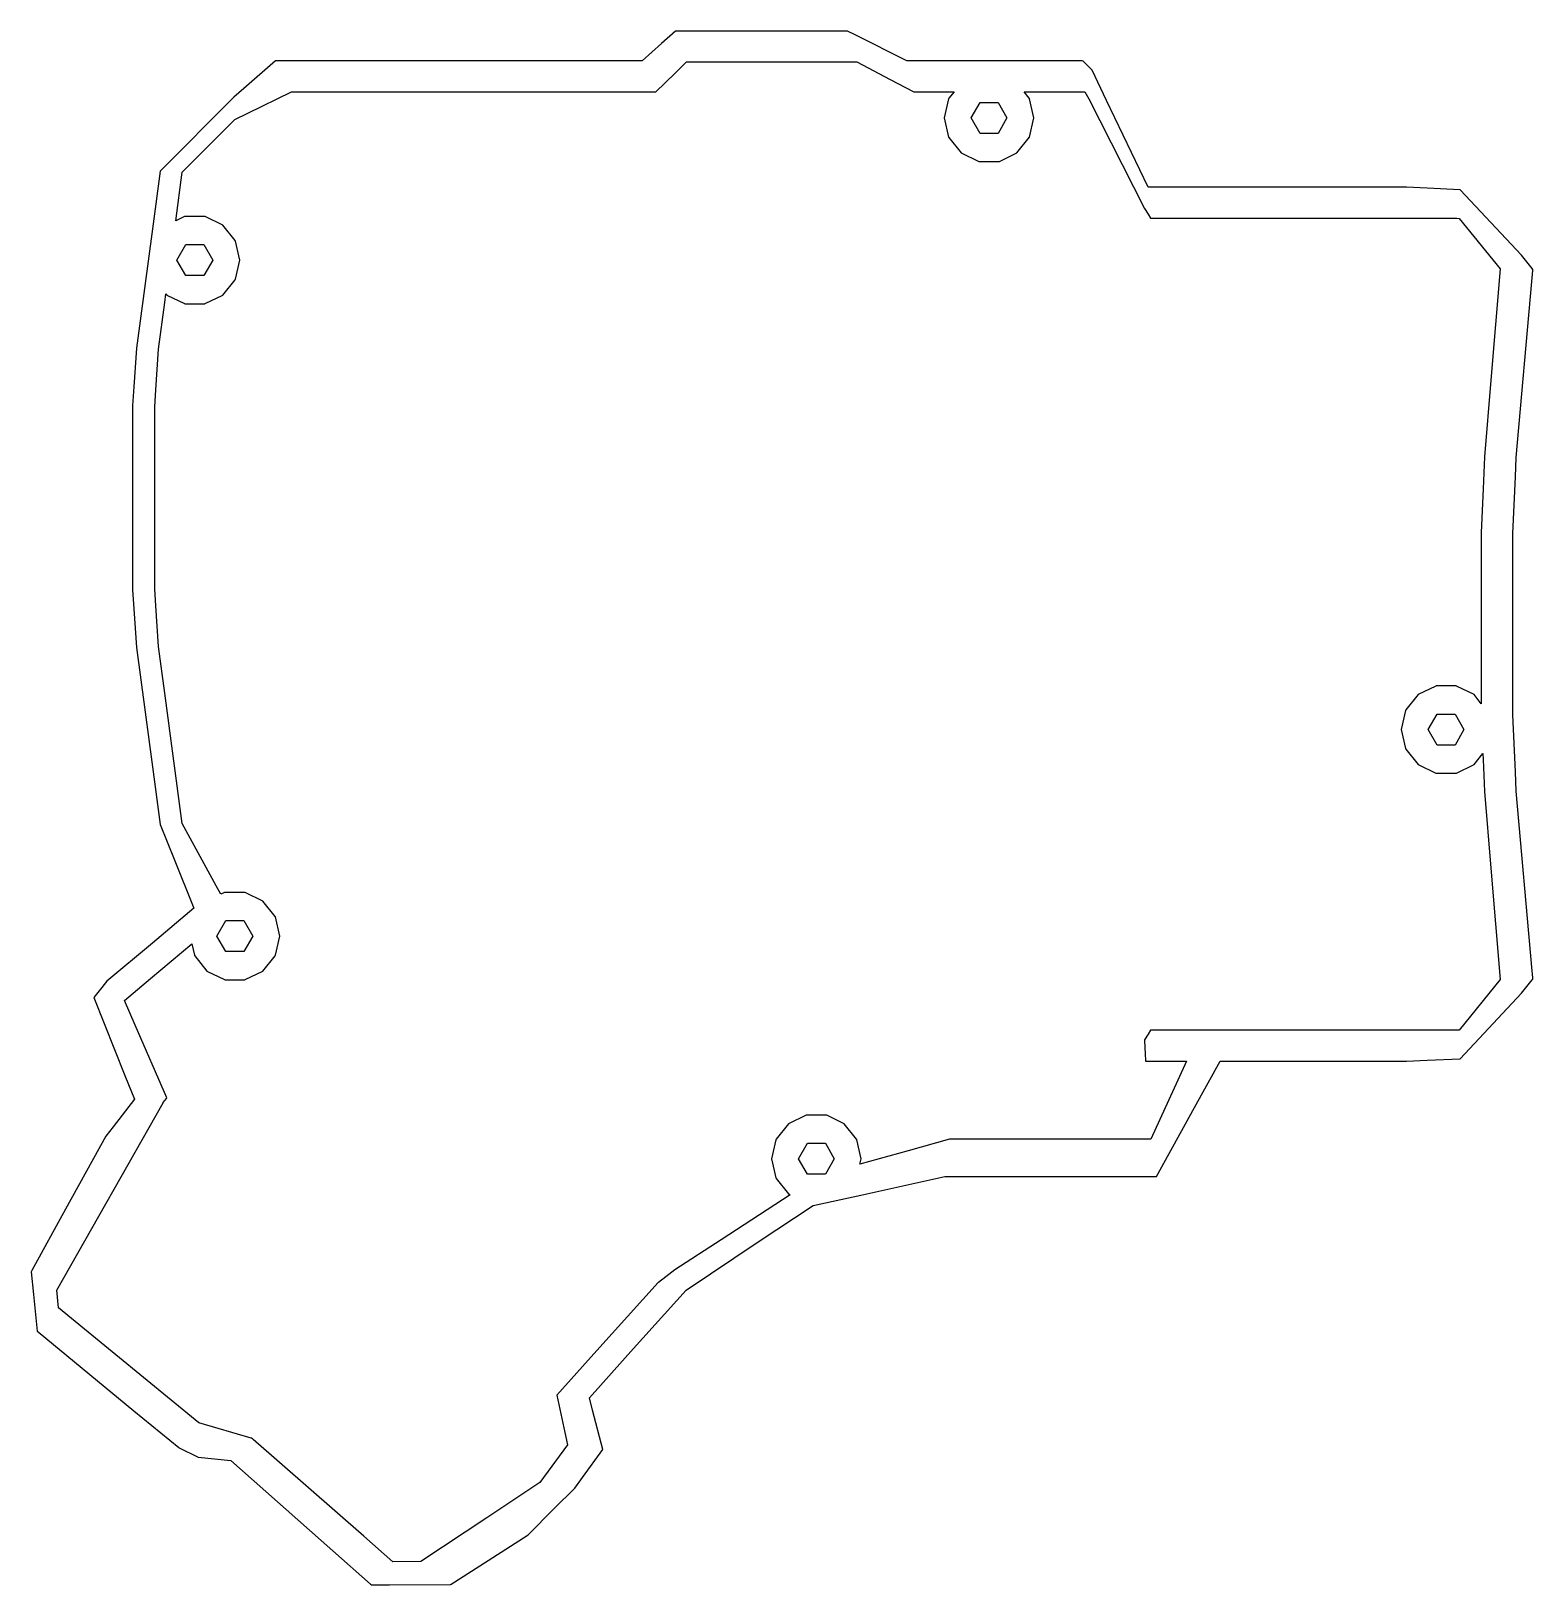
# Model space of a CAD drawing. Header units: metres. Extents: x -93 to 49, y -103 to 44.
import ezdxf

# ---------------------------------------------------------------- set-up
doc = ezdxf.new("R2010")
doc.units = ezdxf.units.M

msp = doc.modelspace()

# ---------------------------------------------------------------- linework, layer by layer
for p, q in [((-32.0929, 44.3028), (-33.4286, 43.1103)), ((-17.9174, 44.3028), (-32.0929, 44.3028)), ((-17.7932, 44.3028), (-17.9174, 44.3028)), ((-15.7423, 44.3028), (-17.7932, 44.3028)), ((-15.036, 43.949), (-15.7423, 44.3028)), ((-33.4286, 43.1103), (-35.2518, 41.4828)), ((-15.0359, 43.949), (-15.036, 43.949)), ((-10.1114, 41.4828), (-15.0359, 43.949)), ((-70.0637, 41.4828), (-73.0608, 38.8561)), ((-65.4613, 41.4828), (-70.0637, 41.4828)), ((-55.055, 41.4828), (-65.4613, 41.4828)), ((-53.7271, 41.4828), (-55.055, 41.4828)), ((-53.6957, 41.4828), (-53.7271, 41.4828)), ((-50.9013, 41.4828), (-53.6957, 41.4828)), ((-44.1819, 41.4828), (-50.9013, 41.4828)), ((-35.2518, 41.4828), (-44.1819, 41.4828)), ((-32.1606, 40.2802), (-31.0286, 41.3685)), ((-31.0286, 41.3685), (-22.9606, 41.3685)), ((-22.9606, 41.3685), (-14.8658, 41.3685)), ((-14.8658, 41.3685), (-11.7103, 39.7182)), ((6.2785, 41.4828), (-10.1114, 41.4828)), ((6.38011, 41.4757), (6.2785, 41.4828)), ((6.2785, 41.4828), (6.2785, 41.4828)), ((6.51863, 41.4661), (6.38011, 41.4757)), ((6.62215, 41.4589), (6.51863, 41.4661)), ((6.51863, 41.4661), (6.51863, 41.4661)), ((7.47413, 40.5769), (6.62215, 41.4589)), ((-33.9621, 38.5485), (-32.1606, 40.2802)), ((8.84929, 37.7037), (7.47413, 40.5769)), ((-73.0608, 38.8561), (-74.0166, 38.0184)), ((-72.6917, 36.5197), (-68.5585, 38.5485)), ((-68.5585, 38.5485), (-57.0173, 38.5485)), ((-57.0173, 38.5485), (-53.6008, 38.5485)), ((-53.6008, 38.5485), (-50.7828, 38.5485)), ((-50.7828, 38.5485), (-49.6656, 38.5485)), ((-49.6656, 38.5485), (-38.7127, 38.5485)), ((-38.7127, 38.5485), (-38.6913, 38.5485)), ((-38.6913, 38.5485), (-33.9621, 38.5485)), ((-11.7103, 39.7182), (-9.47365, 38.5485)), ((-9.47365, 38.5485), (-5.63203, 38.5485)), ((-5.63203, 38.5485), (-6.12471, 37.9307)), ((1.49551, 37.9307), (1.00284, 38.5485)), ((1.00284, 38.5485), (6.76606, 38.5485)), ((6.76606, 38.5485), (7.16604, 37.866)), ((-74.0166, 38.0184), (-81.0166, 31.0184)), ((-6.15419, 37.8695), (-6.56762, 36.0581)), ((-6.14643, 37.9034), (-6.15419, 37.8695)), ((-6.12471, 37.9307), (-6.14643, 37.9034)), ((-4.0146, 36.0581), (-3.1646, 37.5304)), ((-3.1646, 37.5304), (-1.4646, 37.5304)), ((-1.4646, 37.5304), (-0.6146, 36.0581)), ((1.51724, 37.9034), (1.49551, 37.9307)), ((1.52499, 37.8695), (1.51724, 37.9034)), ((1.93842, 36.0581), (1.52499, 37.8695)), ((7.16604, 37.866), (12.4375, 27.4543)), ((12.7839, 29.4828), (8.84929, 37.7037)), ((-78.9166, 30.9184), (-73.9166, 35.9184)), ((-73.9166, 35.9184), (-72.6917, 36.5197)), ((-6.56762, 36.0581), (-6.15419, 34.2468)), ((-3.1646, 34.5859), (-4.0146, 36.0581)), ((-0.6146, 36.0581), (-1.4646, 34.5859)), ((1.52499, 34.2468), (1.93842, 36.0581)), ((-6.15419, 34.2468), (-6.14643, 34.2128)), ((-6.14643, 34.2128), (-6.12471, 34.1856)), ((-6.12471, 34.1856), (-4.96631, 32.733)), ((-1.4646, 34.5859), (-3.1646, 34.5859)), ((0.33712, 32.733), (1.49551, 34.1856)), ((1.49551, 34.1856), (1.51724, 34.2128)), ((1.51724, 34.2128), (1.52499, 34.2468)), ((-4.96631, 32.733), (-3.29238, 31.9268)), ((-1.33682, 31.9268), (0.33712, 32.733)), ((-81.0166, 31.0184), (-81.7519, 25.53)), ((-3.29238, 31.9268), (-3.26098, 31.9117)), ((-3.26098, 31.9117), (-1.36821, 31.9117)), ((-1.36821, 31.9117), (-1.33682, 31.9268)), ((-79.5366, 26.291), (-78.9166, 30.9184)), ((37.3169, 29.4828), (12.7839, 29.4828)), ((39.2948, 29.3907), (37.3169, 29.4828)), ((37.3169, 29.4828), (37.3169, 29.4828)), ((42.4084, 29.2459), (39.2948, 29.3907)), ((48.2343, 23.035), (42.4084, 29.2459)), ((-78.6952, 26.6961), (-79.5366, 26.291)), ((-78.6639, 26.7112), (-78.6952, 26.6961)), ((-76.7711, 26.7112), (-78.6639, 26.7112)), ((-76.7397, 26.6961), (-76.7711, 26.7112)), ((-75.0658, 25.89), (-76.7397, 26.6961)), ((12.4375, 27.4543), (12.781, 26.9244)), ((12.781, 26.9244), (13.0246, 26.5485)), ((-81.7519, 25.53), (-83.2683, 14.2113)), ((-73.9074, 24.4374), (-75.0658, 25.89)), ((13.0246, 26.5485), (25.3598, 26.5485)), ((25.3598, 26.5485), (42.0879, 26.5485)), ((42.0879, 26.5485), (42.3069, 26.5234)), ((42.3069, 26.5234), (42.3069, 26.5234)), ((42.3069, 26.5234), (46.1996, 21.719)), ((-79.4175, 22.5649), (-78.5675, 24.0371)), ((-78.5675, 24.0371), (-76.8675, 24.0371)), ((-76.8675, 24.0371), (-76.0175, 22.5649)), ((-73.8856, 24.4102), (-73.9074, 24.4374)), ((-73.8779, 24.3762), (-73.8856, 24.4102)), ((-73.4645, 22.5649), (-73.8779, 24.3762)), ((-78.5675, 21.0926), (-79.4175, 22.5649)), ((-76.0175, 22.5649), (-76.8675, 21.0926)), ((-73.8779, 20.7535), (-73.4645, 22.5649)), ((49.2607, 21.7546), (48.2343, 23.035)), ((-76.8675, 21.0926), (-78.5675, 21.0926)), ((-75.0658, 19.2397), (-73.9074, 20.6923)), ((-73.9074, 20.6923), (-73.8856, 20.7195)), ((-73.8856, 20.7195), (-73.8779, 20.7535)), ((46.1996, 21.719), (45.3241, 11.1581)), ((49.2222, 20.5404), (49.314, 21.5782)), ((49.3227, 21.6772), (49.2607, 21.7546)), ((49.314, 21.5782), (49.3227, 21.6772)), ((-80.575, 18.5397), (-80.4651, 19.36)), ((-80.4651, 19.36), (-80.3692, 19.2397)), ((-80.3692, 19.2397), (-78.6952, 18.4336)), ((-76.7397, 18.4336), (-75.0658, 19.2397)), ((47.7446, 3.84037), (49.2222, 20.5404)), ((-81.1683, 14.1113), (-80.575, 18.5397)), ((-78.6952, 18.4336), (-78.6639, 18.4185)), ((-78.6639, 18.4185), (-76.7711, 18.4185)), ((-76.7711, 18.4185), (-76.7397, 18.4336)), ((-83.2683, 14.2113), (-83.5104, 10.5334)), ((-81.4224, 10.252), (-81.1683, 14.1113)), ((-83.5104, 10.5334), (-83.6278, 8.75)), ((45.3241, 11.1581), (44.7206, 3.87755)), ((-81.5278, 8.65), (-81.4224, 10.252)), ((-83.6278, 8.75), (-83.6278, -8.75)), ((-81.5278, -8.65), (-81.5278, 8.65)), ((44.7206, 3.87755), (44.5931, 0.84914)), ((47.6618, 1.99822), (47.7446, 3.84037)), ((47.4193, -3.4), (47.6618, 1.99822)), ((44.5931, 0.84914), (44.4185, -3.3)), ((44.4185, -3.3), (44.4185, -19.5411)), ((47.4193, -20.6), (47.4193, -3.4)), ((-83.6278, -8.75), (-83.5104, -10.5334)), ((-81.4224, -10.252), (-81.5278, -8.65)), ((-81.1683, -14.1113), (-81.4224, -10.252)), ((-83.5104, -10.5334), (-83.2683, -14.2113)), ((-83.2683, -14.2113), (-81.7519, -25.53)), ((-80.575, -18.5397), (-81.1683, -14.1113)), ((-78.9166, -30.9184), (-80.575, -18.5397)), ((38.4243, -18.6749), (37.2659, -20.1274)), ((40.0982, -17.8687), (38.4243, -18.6749)), ((40.1296, -17.8536), (40.0982, -17.8687)), ((42.0224, -17.8536), (40.1296, -17.8536)), ((42.0538, -17.8687), (42.0224, -17.8536)), ((43.7277, -18.6749), (42.0538, -17.8687)), ((44.4185, -19.5411), (43.7277, -18.6749)), ((37.2364, -20.1887), (36.823, -22)), ((37.2442, -20.1547), (37.2364, -20.1887)), ((37.2659, -20.1274), (37.2442, -20.1547)), ((39.376, -22), (40.226, -20.5278)), ((40.226, -20.5278), (41.926, -20.5278)), ((41.926, -20.5278), (42.776, -22)), ((47.6618, -25.9982), (47.4193, -20.6)), ((36.823, -22), (37.2364, -23.8113)), ((40.226, -23.4722), (39.376, -22)), ((42.776, -22), (41.926, -23.4722)), ((41.926, -23.4722), (40.226, -23.4722)), ((37.2364, -23.8113), (37.2442, -23.8453)), ((37.2442, -23.8453), (37.2659, -23.8726)), ((37.2659, -23.8726), (38.4243, -25.3251)), ((43.7277, -25.3251), (44.5687, -24.2705)), ((44.5687, -24.2705), (44.5931, -24.8491)), ((44.5931, -24.8491), (44.7206, -27.8776)), ((-81.7519, -25.53), (-81.0166, -31.0184)), ((38.4243, -25.3251), (40.0982, -26.1313)), ((40.0982, -26.1313), (40.1296, -26.1464)), ((40.1296, -26.1464), (42.0224, -26.1464)), ((42.0224, -26.1464), (42.0538, -26.1313)), ((42.0538, -26.1313), (43.7277, -25.3251)), ((47.7446, -27.8404), (47.6618, -25.9982)), ((44.7206, -27.8776), (45.3241, -35.1581)), ((49.2222, -44.5404), (47.7446, -27.8404)), ((-75.6895, -36.8242), (-78.9166, -30.9184)), ((-81.0166, -31.0184), (-79.6959, -34.2967)), ((-79.6959, -34.2967), (-77.8158, -38.9635)), ((45.3241, -35.1581), (46.1996, -45.719)), ((-75.2455, -37.6367), (-75.6895, -36.8242)), ((-74.898, -37.4693), (-75.2455, -37.6367)), ((-74.8666, -37.4542), (-74.898, -37.4693)), ((-72.9738, -37.4542), (-74.8666, -37.4542)), ((-72.9424, -37.4693), (-72.9738, -37.4542)), ((-71.2685, -38.2754), (-72.9424, -37.4693)), ((-70.1101, -39.728), (-71.2685, -38.2754)), ((-77.8158, -38.9635), (-81.7552, -42.2691)), ((-70.0884, -39.7553), (-70.1101, -39.728)), ((-70.0806, -39.7892), (-70.0884, -39.7553)), ((-69.6672, -41.6006), (-70.0806, -39.7892)), ((-75.6202, -41.6006), (-74.7702, -40.1283)), ((-74.7702, -40.1283), (-73.0702, -40.1283)), ((-73.0702, -40.1283), (-72.2202, -41.6006)), ((-81.7552, -42.2691), (-86.0693, -45.889)), ((-81.9336, -45.6228), (-78.0072, -42.3281)), ((-78.0072, -42.3281), (-77.7598, -43.4119)), ((-74.7702, -43.0728), (-75.6202, -41.6006)), ((-72.2202, -41.6006), (-73.0702, -43.0728)), ((-70.0806, -43.4119), (-69.6672, -41.6006)), ((-77.7598, -43.4119), (-77.7521, -43.4459)), ((-77.7521, -43.4459), (-77.7303, -43.4731)), ((-77.7303, -43.4731), (-76.5719, -44.9257)), ((-73.0702, -43.0728), (-74.7702, -43.0728)), ((-71.2685, -44.9257), (-70.1101, -43.4731)), ((-70.1101, -43.4731), (-70.0884, -43.4459)), ((-70.0884, -43.4459), (-70.0806, -43.4119)), ((-84.4165, -47.7061), (-81.9339, -45.623)), ((-81.9339, -45.623), (-81.9336, -45.6228)), ((-76.5719, -44.9257), (-74.898, -45.7318)), ((-72.9424, -45.7318), (-71.2685, -44.9257)), ((46.1996, -45.719), (42.3069, -50.5234)), ((49.314, -45.5782), (49.2222, -44.5404)), ((49.2607, -45.7546), (49.3227, -45.6772)), ((49.3227, -45.6772), (49.314, -45.5782)), ((-86.812, -46.7948), (-87.3252, -47.4205)), ((-86.0693, -45.889), (-86.812, -46.7947)), ((-86.812, -46.7947), (-86.812, -46.7948)), ((-74.898, -45.7318), (-74.8666, -45.747)), ((-74.8666, -45.747), (-72.9738, -45.747)), ((-72.9738, -45.747), (-72.9424, -45.7318)), ((42.4084, -53.2459), (48.2343, -47.035)), ((48.2343, -47.035), (49.2607, -45.7546)), ((-87.3252, -47.4205), (-84.3565, -54.8219)), ((-83.3855, -50.0634), (-84.4165, -47.7061)), ((-80.3709, -56.9561), (-83.3855, -50.0634)), ((12.781, -50.9244), (12.4375, -51.4543)), ((12.4375, -51.4543), (12.4408, -51.5242)), ((12.4408, -51.5242), (12.5004, -52.8051)), ((13.0246, -50.5485), (12.781, -50.9244)), ((25.3598, -50.5485), (13.0246, -50.5485)), ((42.0879, -50.5485), (25.3598, -50.5485)), ((42.3069, -50.5234), (42.0879, -50.5485)), ((42.3069, -50.5234), (42.3069, -50.5234)), ((12.5004, -52.8051), (12.5274, -53.3862)), ((12.5274, -53.3862), (12.5306, -53.4536)), ((12.5306, -53.4536), (12.5319, -53.4828)), ((12.5319, -53.4828), (12.5319, -53.4828)), ((12.5319, -53.4828), (12.6007, -53.4828)), ((12.6007, -53.4828), (16.4304, -53.4828)), ((16.4304, -53.4828), (15.5997, -55.2924)), ((17.1935, -57.8831), (19.613, -53.4828)), ((19.613, -53.4828), (37.3169, -53.4828)), ((37.3169, -53.4828), (39.2948, -53.3907)), ((37.3169, -53.4828), (37.3169, -53.4828)), ((39.2948, -53.3907), (42.4084, -53.2459)), ((-84.3565, -54.8219), (-83.4458, -57.0925)), ((15.5997, -55.2924), (13.0393, -60.8699)), ((-90.84, -75.2083), (-80.7364, -57.4239)), ((-83.4458, -57.0925), (-85.4845, -59.702)), ((-83.4458, -57.0925), (-83.4458, -57.0925)), ((-80.7364, -57.4239), (-80.7203, -57.4033)), ((-80.7203, -57.4033), (-80.4214, -57.0206)), ((-80.4214, -57.0206), (-80.3729, -56.9586)), ((-80.3729, -56.9586), (-80.3709, -56.9561)), ((-19.6881, -58.6113), (-21.3621, -59.4175)), ((-19.6567, -58.5962), (-19.6881, -58.6113)), ((-17.764, -58.5962), (-19.6567, -58.5962)), ((-17.7326, -58.6113), (-17.764, -58.5962)), ((-16.0586, -59.4175), (-17.7326, -58.6113)), ((13.5891, -64.4386), (17.1935, -57.8831)), ((-85.4845, -59.702), (-86.17, -60.5793)), ((-21.3621, -59.4175), (-22.5205, -60.87)), ((-14.9002, -60.87), (-16.0586, -59.4175)), ((-86.17, -60.5793), (-89.995, -67.5171)), ((-22.5499, -60.9313), (-22.9634, -62.7426)), ((-22.5422, -60.8973), (-22.5499, -60.9313)), ((-22.5205, -60.87), (-22.5422, -60.8973)), ((-20.4103, -62.7426), (-19.5603, -61.2704)), ((-19.5603, -61.2704), (-17.8603, -61.2704)), ((-17.8603, -61.2704), (-17.0103, -62.7426)), ((-14.8785, -60.8973), (-14.9002, -60.87)), ((-14.8708, -60.9313), (-14.8785, -60.8973)), ((-14.4573, -62.7426), (-14.8708, -60.9313)), ((-6.08605, -60.8699), (-10.0103, -61.9753)), ((6.64344, -60.8699), (-6.08605, -60.8699)), ((13.0393, -60.8699), (6.64344, -60.8699)), ((-22.9634, -62.7426), (-22.5499, -64.5539)), ((-19.5603, -64.2148), (-20.4103, -62.7426)), ((-17.0103, -62.7426), (-17.8603, -64.2148)), ((-10.0103, -61.9753), (-14.5757, -63.2612)), ((-14.5757, -63.2612), (-14.4573, -62.7426)), ((-22.5499, -64.5539), (-22.5422, -64.5879)), ((-22.5422, -64.5879), (-22.5205, -64.6152)), ((-22.5205, -64.6152), (-21.3621, -66.0677)), ((-17.8603, -64.2148), (-19.5603, -64.2148)), ((-14.499, -66.1796), (-6.5022, -64.4386)), ((-6.5022, -64.4386), (2.37856, -64.4386)), ((2.37856, -64.4386), (2.43206, -64.4386)), ((2.43206, -64.4386), (13.5891, -64.4386)), ((-21.186, -66.1525), (-27.7542, -70.421)), ((-21.3621, -66.0677), (-21.186, -66.1525)), ((-19.0209, -67.164), (-14.499, -66.1796)), ((-89.995, -67.5171), (-93.2131, -73.3542)), ((-24.2286, -70.6384), (-19.0209, -67.164)), ((-27.7545, -70.4212), (-32.1398, -73.271)), ((-31.0667, -75.2005), (-24.229, -70.6386)), ((-27.7542, -70.421), (-27.7545, -70.4212)), ((-24.229, -70.6386), (-24.2286, -70.6384)), ((-93.2131, -73.3542), (-93.2728, -73.4625)), ((-93.2728, -73.4625), (-93.0511, -75.6132)), ((-93.2131, -73.3542), (-93.2131, -73.3542)), ((-32.1398, -73.271), (-33.0149, -73.939)), ((-90.677, -76.8904), (-90.84, -75.2083)), ((-33.736, -74.497), (-39.5424, -80.9456)), ((-36.0691, -80.7562), (-31.0667, -75.2005)), ((-33.7141, -74.4727), (-33.736, -74.497)), ((-33.0149, -73.939), (-33.7141, -74.4727)), ((-93.0511, -75.6132), (-92.6906, -79.1101)), ((-87.8629, -79.1953), (-90.677, -76.8904)), ((-92.6906, -79.1101), (-92.6341, -79.1564)), ((-92.6341, -79.1564), (-92.6131, -79.1737)), ((-92.6131, -79.1737), (-92.6131, -79.1737)), ((-92.6131, -79.1737), (-83.5008, -86.6571)), ((-77.3468, -87.8084), (-87.8629, -79.1953)), ((-39.5424, -80.9456), (-43.3463, -85.1703)), ((-40.2668, -85.4182), (-36.0694, -80.7565)), ((-36.0694, -80.7565), (-36.0691, -80.7562)), ((-43.3463, -85.1703), (-43.3665, -85.1928)), ((-43.3665, -85.1928), (-42.6985, -88.2928)), ((-43.3463, -85.1703), (-43.3463, -85.1703)), ((-39.9656, -86.5902), (-40.2668, -85.4182)), ((-83.5008, -86.6571), (-79.2465, -90.1509)), ((-38.9992, -90.3507), (-39.9656, -86.5902)), ((-72.3704, -89.2552), (-77.3468, -87.8084)), ((-77.3468, -87.8084), (-77.3468, -87.8084)), ((-42.6985, -88.2928), (-42.3539, -89.8924)), ((-72.3372, -89.2752), (-72.3704, -89.2552)), ((-72.2536, -89.3359), (-72.3372, -89.2752)), ((-72.1896, -89.3824), (-72.2536, -89.3359)), ((-61.6883, -98.5697), (-72.1896, -89.3824)), ((-42.3539, -89.8924), (-44.9583, -93.477)), ((-79.2465, -90.1509), (-79.2202, -90.1725)), ((-79.2202, -90.1725), (-77.4233, -91.05)), ((-77.4233, -91.05), (-74.3008, -91.3929)), ((-74.3008, -91.3929), (-74.3008, -91.3929)), ((-74.3008, -91.3929), (-64.6126, -99.9591)), ((-40.9278, -93.0051), (-38.9992, -90.3507)), ((-38.9992, -90.3507), (-38.9992, -90.3507)), ((-44.9583, -93.477), (-49.9997, -96.8168)), ((-43.5926, -95.9505), (-41.6508, -94.0002)), ((-41.6508, -94.0002), (-40.9279, -93.0053)), ((-40.9279, -93.0053), (-40.9278, -93.0051)), ((-49.9997, -96.8168), (-56.2541, -100.96)), ((-46.0622, -98.4307), (-43.5926, -95.9505)), ((-58.9148, -100.996), (-61.6883, -98.5697)), ((-49.8818, -100.879), (-46.0622, -98.4307)), ((-64.6126, -99.9591), (-61.0333, -103.124)), ((-56.2541, -100.96), (-58.9148, -100.996)), ((-53.395, -103.131), (-49.8818, -100.879)), ((-61.0333, -103.124), (-61.0333, -103.124)), ((-61.0333, -103.124), (-60.9562, -103.192)), ((-60.9562, -103.192), (-59.2412, -103.184)), ((-59.2412, -103.184), (-53.4344, -103.156)), ((-53.4344, -103.156), (-53.395, -103.131))]:
    msp.add_line(p, q)

doc.saveas('drawing.dxf')
